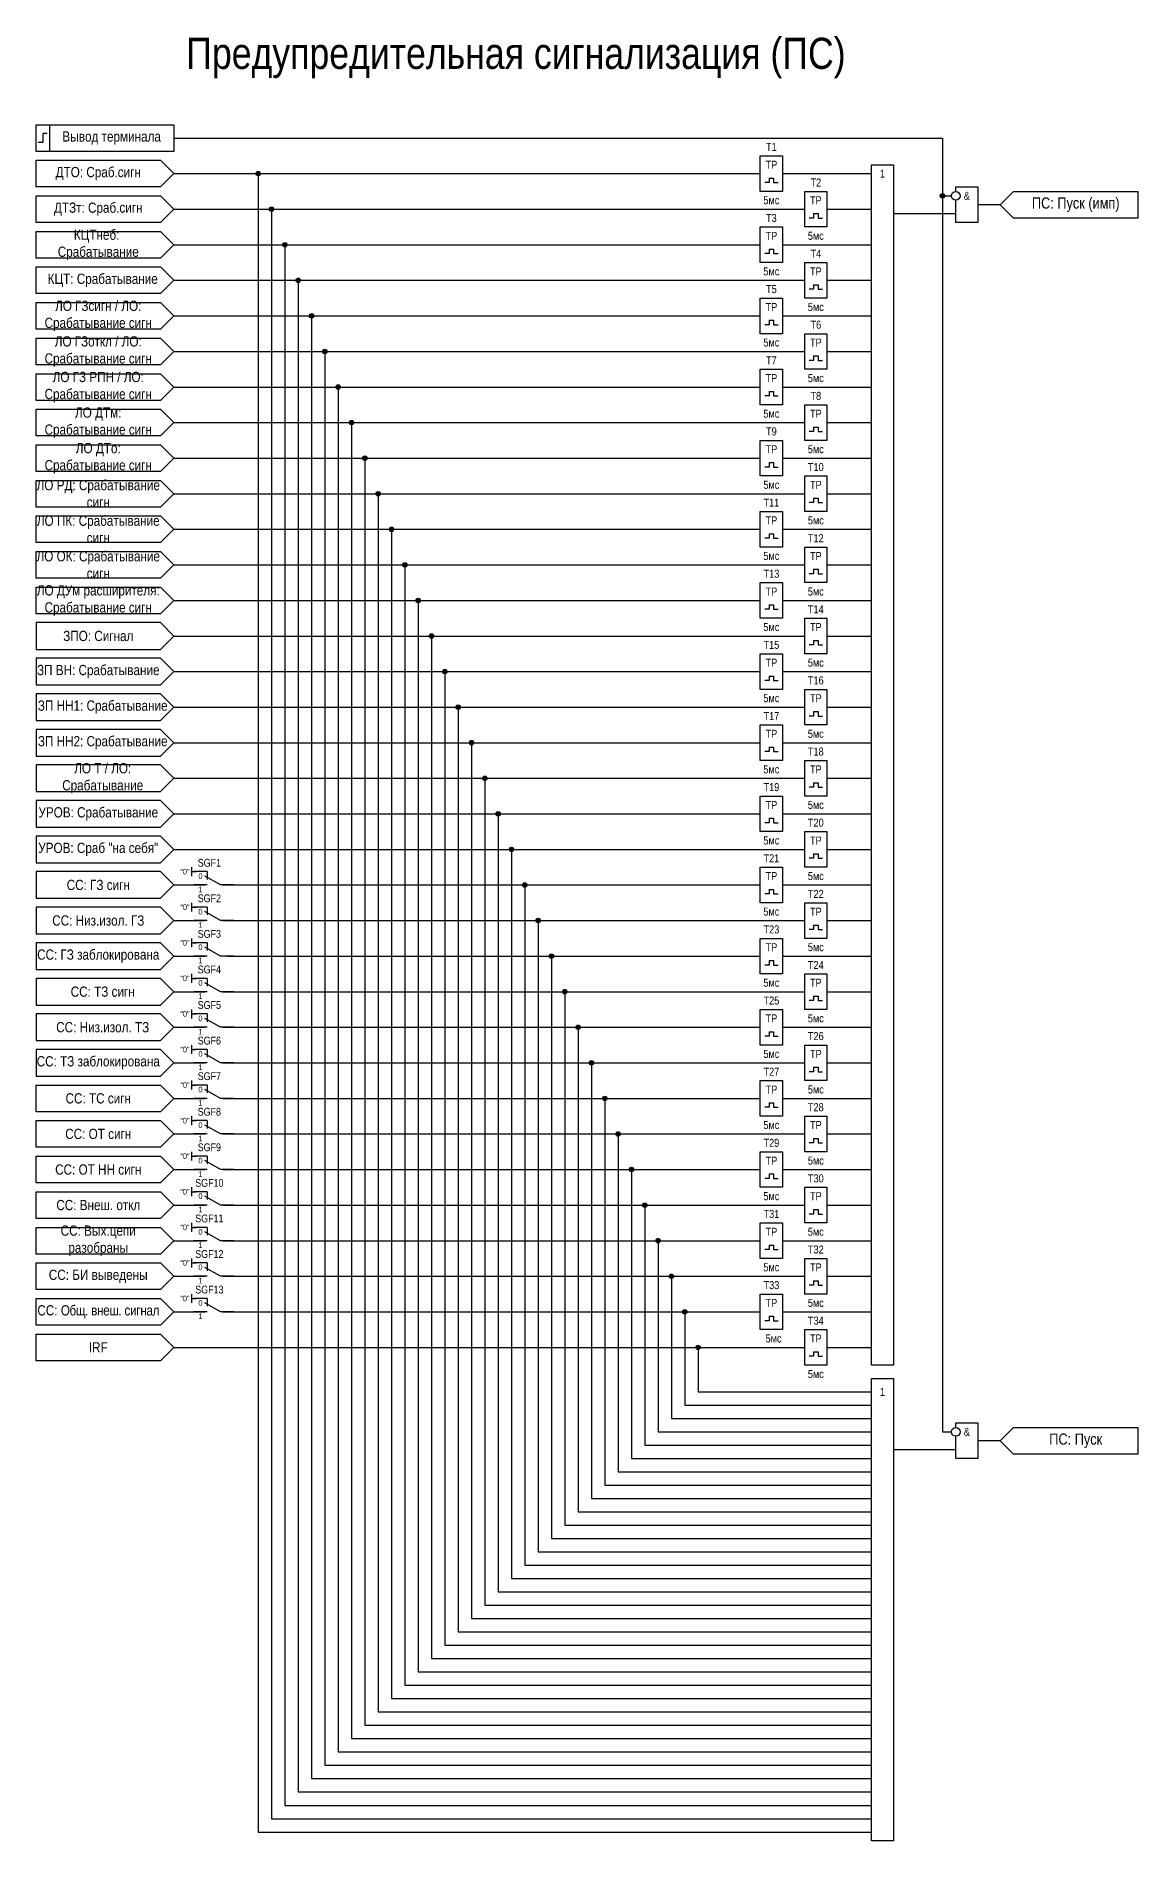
# Model space of a CAD drawing. Header units: millimetres. Extents: x 0 to 3543, y -1008 to 626.
# Drawn here: x 1725 to 1973, y -1003 to -597.1 of the extents above; entities that cross this region are included whole.
import ezdxf
from ezdxf.enums import TextEntityAlignment as Align

# ---------------------------------------------------------------- set-up
doc = ezdxf.new("R2010")
doc.units = ezdxf.units.MM
doc.layers.add('TEXT', color=7, linetype='Continuous', lineweight=25)
doc.layers.add('Основная', color=7, linetype='Continuous')
doc.styles.add('2.5_Gost_RD', font='ARIALN.TTF', dxfattribs={"height": 2.5})
doc.styles.add('3.5_Gost_RD', font='ARIALN.TTF', dxfattribs={"height": 3.5})
doc.styles.add('Вывод', font='ARIALN.TTF', dxfattribs={"height": 2.5})
doc.styles.add('Компонент', font='ARIALN.TTF', dxfattribs={"height": 3.5})

# ---------------------------------------------------------------- blocks, each defined once
blk = doc.blocks.new('Точка')
at = {"ltscale": 100}
h = blk.add_hatch(color=256, dxfattribs=at)
h.dxf.hatch_style = 1
edge = h.paths.add_edge_path()
edge.add_arc((0, 0), 0.5, 0, 360)
blk.add_circle((0, 0), 0.5, dxfattribs=at)
blk = doc.blocks.new('*U958')
at = {"layer": 'Основная', "color": 0}
blk.add_line((0, 0), (7, 4), dxfattribs=at)
at = {"layer": 'Основная', "ltscale": 0.35}
blk.add_line((6, 6), (6, 2.5), dxfattribs=at)
blk = doc.blocks.new('*U1049')
at = {"layer": 'Основная', "color": 0}
for p, q in [((-3, 6), (-9, 6)), ((-3, 0), (-9, 0)), ((9, 0), (3, 0))]:
    blk.add_line(p, q, dxfattribs=at)
at = {"layer": 'Основная', "ltscale": 0.25, "xscale": -1}
blk.add_blockref('*U958', (3, 0), dxfattribs=at)
at = {"layer": 'Основная'}
for tag, height, style, p in [('ОУ', 3.5, 'Компонент', (-2, 10)), ('В1', 2.5, 'Вывод', (-13, 6)), ('В2', 2.5, 'Вывод', (-6, 4)), ('В3', 2.5, 'Вывод', (-6, -2))]:
    blk.add_attdef(tag, text='', height=height, dxfattribs=dict(at, style=style)).set_placement(p, align=Align.MIDDLE_CENTER)
blk = doc.blocks.new('*U1046')
at = {"layer": 'Основная', "color": 0}
for p, q in [((-3, 6), (-9, 6)), ((-3, 0), (-9, 0)), ((9, 0), (3, 0))]:
    blk.add_line(p, q, dxfattribs=at)
at = {"layer": 'Основная', "ltscale": 0.25, "xscale": -1}
blk.add_blockref('*U958', (3, 0), dxfattribs=at)
at = {"layer": 'Основная'}
for tag, height, style, p in [('ОУ', 3.5, 'Компонент', (-2, 10)), ('В1', 2.5, 'Вывод', (-13, 6)), ('В2', 2.5, 'Вывод', (-6, 4)), ('В3', 2.5, 'Вывод', (-6, -2))]:
    blk.add_attdef(tag, text='', height=height, dxfattribs=dict(at, style=style)).set_placement(p, align=Align.MIDDLE_CENTER)
blk = doc.blocks.new('*U1047')
at = {"layer": 'Основная', "color": 0}
for p, q in [((-3, 6), (-9, 6)), ((-3, 0), (-9, 0)), ((9, 0), (3, 0))]:
    blk.add_line(p, q, dxfattribs=at)
at = {"layer": 'Основная', "ltscale": 0.25, "xscale": -1}
blk.add_blockref('*U958', (3, 0), dxfattribs=at)
at = {"layer": 'Основная'}
for tag, height, style, p in [('ОУ', 3.5, 'Компонент', (-2, 10)), ('В1', 2.5, 'Вывод', (-13, 6)), ('В2', 2.5, 'Вывод', (-6, 4)), ('В3', 2.5, 'Вывод', (-6, -2))]:
    blk.add_attdef(tag, text='', height=height, dxfattribs=dict(at, style=style)).set_placement(p, align=Align.MIDDLE_CENTER)
blk = doc.blocks.new('*U1048')
at = {"layer": 'Основная', "color": 0}
for p, q in [((-3, 6), (-9, 6)), ((-3, 0), (-9, 0)), ((9, 0), (3, 0))]:
    blk.add_line(p, q, dxfattribs=at)
at = {"layer": 'Основная', "ltscale": 0.25, "xscale": -1}
blk.add_blockref('*U958', (3, 0), dxfattribs=at)
at = {"layer": 'Основная'}
for tag, height, style, p in [('ОУ', 3.5, 'Компонент', (-2, 10)), ('В1', 2.5, 'Вывод', (-13, 6)), ('В2', 2.5, 'Вывод', (-6, 4)), ('В3', 2.5, 'Вывод', (-6, -2))]:
    blk.add_attdef(tag, text='', height=height, dxfattribs=dict(at, style=style)).set_placement(p, align=Align.MIDDLE_CENTER)
blk = doc.blocks.new('*U1042')
at = {"layer": 'Основная', "color": 0}
for p, q in [((-3, 6), (-9, 6)), ((-3, 0), (-9, 0)), ((9, 0), (3, 0))]:
    blk.add_line(p, q, dxfattribs=at)
at = {"layer": 'Основная', "ltscale": 0.25, "xscale": -1}
blk.add_blockref('*U958', (3, 0), dxfattribs=at)
at = {"layer": 'Основная'}
for tag, height, style, p in [('ОУ', 3.5, 'Компонент', (-2, 10)), ('В1', 2.5, 'Вывод', (-13, 6)), ('В2', 2.5, 'Вывод', (-6, 4)), ('В3', 2.5, 'Вывод', (-6, -2))]:
    blk.add_attdef(tag, text='', height=height, dxfattribs=dict(at, style=style)).set_placement(p, align=Align.MIDDLE_CENTER)
blk = doc.blocks.new('*U1043')
at = {"layer": 'Основная', "color": 0}
for p, q in [((-3, 6), (-9, 6)), ((-3, 0), (-9, 0)), ((9, 0), (3, 0))]:
    blk.add_line(p, q, dxfattribs=at)
at = {"layer": 'Основная', "ltscale": 0.25, "xscale": -1}
blk.add_blockref('*U958', (3, 0), dxfattribs=at)
at = {"layer": 'Основная'}
for tag, height, style, p in [('ОУ', 3.5, 'Компонент', (-2, 10)), ('В1', 2.5, 'Вывод', (-13, 6)), ('В2', 2.5, 'Вывод', (-6, 4)), ('В3', 2.5, 'Вывод', (-6, -2))]:
    blk.add_attdef(tag, text='', height=height, dxfattribs=dict(at, style=style)).set_placement(p, align=Align.MIDDLE_CENTER)
blk = doc.blocks.new('*U1044')
at = {"layer": 'Основная', "color": 0}
for p, q in [((-3, 6), (-9, 6)), ((-3, 0), (-9, 0)), ((9, 0), (3, 0))]:
    blk.add_line(p, q, dxfattribs=at)
at = {"layer": 'Основная', "ltscale": 0.25, "xscale": -1}
blk.add_blockref('*U958', (3, 0), dxfattribs=at)
at = {"layer": 'Основная'}
for tag, height, style, p in [('ОУ', 3.5, 'Компонент', (-2, 10)), ('В1', 2.5, 'Вывод', (-13, 6)), ('В2', 2.5, 'Вывод', (-6, 4)), ('В3', 2.5, 'Вывод', (-6, -2))]:
    blk.add_attdef(tag, text='', height=height, dxfattribs=dict(at, style=style)).set_placement(p, align=Align.MIDDLE_CENTER)
blk = doc.blocks.new('*U1045')
at = {"layer": 'Основная', "color": 0}
for p, q in [((-3, 6), (-9, 6)), ((-3, 0), (-9, 0)), ((9, 0), (3, 0))]:
    blk.add_line(p, q, dxfattribs=at)
at = {"layer": 'Основная', "ltscale": 0.25, "xscale": -1}
blk.add_blockref('*U958', (3, 0), dxfattribs=at)
at = {"layer": 'Основная'}
for tag, height, style, p in [('ОУ', 3.5, 'Компонент', (-2, 10)), ('В1', 2.5, 'Вывод', (-13, 6)), ('В2', 2.5, 'Вывод', (-6, 4)), ('В3', 2.5, 'Вывод', (-6, -2))]:
    blk.add_attdef(tag, text='', height=height, dxfattribs=dict(at, style=style)).set_placement(p, align=Align.MIDDLE_CENTER)
blk = doc.blocks.new('*U1040')
at = {"layer": 'Основная', "color": 0}
for p, q in [((-3, 6), (-9, 6)), ((-3, 0), (-9, 0)), ((9, 0), (3, 0))]:
    blk.add_line(p, q, dxfattribs=at)
at = {"layer": 'Основная', "ltscale": 0.25, "xscale": -1}
blk.add_blockref('*U958', (3, 0), dxfattribs=at)
at = {"layer": 'Основная'}
for tag, height, style, p in [('ОУ', 3.5, 'Компонент', (-2, 10)), ('В1', 2.5, 'Вывод', (-13, 6)), ('В2', 2.5, 'Вывод', (-6, 4)), ('В3', 2.5, 'Вывод', (-6, -2))]:
    blk.add_attdef(tag, text='', height=height, dxfattribs=dict(at, style=style)).set_placement(p, align=Align.MIDDLE_CENTER)
blk = doc.blocks.new('*U1041')
at = {"layer": 'Основная', "color": 0}
for p, q in [((-3, 6), (-9, 6)), ((-3, 0), (-9, 0)), ((9, 0), (3, 0))]:
    blk.add_line(p, q, dxfattribs=at)
at = {"layer": 'Основная', "ltscale": 0.25, "xscale": -1}
blk.add_blockref('*U958', (3, 0), dxfattribs=at)
at = {"layer": 'Основная'}
for tag, height, style, p in [('ОУ', 3.5, 'Компонент', (-2, 10)), ('В1', 2.5, 'Вывод', (-13, 6)), ('В2', 2.5, 'Вывод', (-6, 4)), ('В3', 2.5, 'Вывод', (-6, -2))]:
    blk.add_attdef(tag, text='', height=height, dxfattribs=dict(at, style=style)).set_placement(p, align=Align.MIDDLE_CENTER)
blk = doc.blocks.new('*U1038')
at = {"layer": 'Основная', "color": 0}
for p, q in [((-3, 6), (-9, 6)), ((-3, 0), (-9, 0)), ((9, 0), (3, 0))]:
    blk.add_line(p, q, dxfattribs=at)
at = {"layer": 'Основная', "ltscale": 0.25, "xscale": -1}
blk.add_blockref('*U958', (3, 0), dxfattribs=at)
at = {"layer": 'Основная'}
for tag, height, style, p in [('ОУ', 3.5, 'Компонент', (-2, 10)), ('В1', 2.5, 'Вывод', (-13, 6)), ('В2', 2.5, 'Вывод', (-6, 4)), ('В3', 2.5, 'Вывод', (-6, -2))]:
    blk.add_attdef(tag, text='', height=height, dxfattribs=dict(at, style=style)).set_placement(p, align=Align.MIDDLE_CENTER)
blk = doc.blocks.new('*U1039')
at = {"layer": 'Основная', "color": 0}
for p, q in [((-3, 6), (-9, 6)), ((-3, 0), (-9, 0)), ((9, 0), (3, 0))]:
    blk.add_line(p, q, dxfattribs=at)
at = {"layer": 'Основная', "ltscale": 0.25, "xscale": -1}
blk.add_blockref('*U958', (3, 0), dxfattribs=at)
at = {"layer": 'Основная'}
for tag, height, style, p in [('ОУ', 3.5, 'Компонент', (-2, 10)), ('В1', 2.5, 'Вывод', (-13, 6)), ('В2', 2.5, 'Вывод', (-6, 4)), ('В3', 2.5, 'Вывод', (-6, -2))]:
    blk.add_attdef(tag, text='', height=height, dxfattribs=dict(at, style=style)).set_placement(p, align=Align.MIDDLE_CENTER)
blk = doc.blocks.new('*U1037')
at = {"layer": 'Основная', "color": 0}
for p, q in [((-3, 6), (-9, 6)), ((-3, 0), (-9, 0)), ((9, 0), (3, 0))]:
    blk.add_line(p, q, dxfattribs=at)
at = {"layer": 'Основная', "ltscale": 0.25, "xscale": -1}
blk.add_blockref('*U958', (3, 0), dxfattribs=at)
at = {"layer": 'Основная'}
for tag, height, style, p in [('ОУ', 3.5, 'Компонент', (-2, 10)), ('В1', 2.5, 'Вывод', (-13, 6)), ('В2', 2.5, 'Вывод', (-6, 4)), ('В3', 2.5, 'Вывод', (-6, -2))]:
    blk.add_attdef(tag, text='', height=height, dxfattribs=dict(at, style=style)).set_placement(p, align=Align.MIDDLE_CENTER)

msp = doc.modelspace()

# ---------------------------------------------------------------- linework, layer by layer
at = {"ltscale": 100}
for p, q in [((1890, -630), (1889, -630)), ((1891, -630), (1892, -630)), ((1945, -632), (1942, -635)), ((1945, -632), (1973, -632)), ((1942, -635), (1937, -635)), ((1942, -635), (1945, -638)), ((1900, -638), (1899, -638)), ((1901, -638), (1902, -638)), ((1973, -638), (1945, -638)), ((1890, -646), (1889, -646)), ((1891, -646), (1892, -646)), ((1900, -654), (1899, -654)), ((1901, -654), (1902, -654)), ((1890, -662), (1889, -662)), ((1891, -662), (1892, -662)), ((1900, -670), (1899, -670)), ((1901, -670), (1902, -670)), ((1890, -678), (1889, -678)), ((1891, -678), (1892, -678)), ((1900, -686), (1899, -686)), ((1901, -686), (1902, -686)), ((1890, -694), (1889, -694)), ((1891, -694), (1892, -694)), ((1900, -702), (1899, -702)), ((1901, -702), (1902, -702)), ((1890, -710), (1889, -710)), ((1891, -710), (1892, -710)), ((1900, -718), (1899, -718)), ((1901, -718), (1902, -718)), ((1890, -726), (1889, -726)), ((1891, -726), (1892, -726)), ((1900, -734), (1899, -734)), ((1901, -734), (1902, -734)), ((1890, -742), (1889, -742)), ((1891, -742), (1892, -742)), ((1900, -750), (1899, -750)), ((1901, -750), (1902, -750)), ((1890, -758), (1889, -758)), ((1891, -758), (1892, -758)), ((1900, -766), (1899, -766)), ((1901, -766), (1902, -766)), ((1890, -774), (1889, -774)), ((1891, -774), (1892, -774)), ((1900, -782), (1899, -782)), ((1901, -782), (1902, -782)), ((1760, -784), (1760, -786)), ((1760, -785), (1761, -785)), ((1890, -790), (1889, -790)), ((1891, -790), (1892, -790)), ((1760, -792), (1760, -794)), ((1760, -793), (1761, -793)), ((1900, -798), (1899, -798)), ((1901, -798), (1902, -798)), ((1760, -800), (1760, -802)), ((1760, -801), (1761, -801)), ((1890, -806), (1889, -806)), ((1891, -806), (1892, -806)), ((1760, -808), (1760, -810)), ((1760, -809), (1761, -809)), ((1900, -814), (1899, -814)), ((1901, -814), (1902, -814)), ((1760, -816), (1760, -818)), ((1760, -817), (1761, -817)), ((1760, -824), (1760, -826)), ((1890, -822), (1889, -822)), ((1891, -822), (1892, -822)), ((1760, -825), (1761, -825)), ((1760, -832), (1760, -834)), ((1900, -830), (1899, -830)), ((1901, -830), (1902, -830)), ((1760, -833), (1761, -833)), ((1760, -840), (1760, -842)), ((1890, -838), (1889, -838)), ((1891, -838), (1892, -838)), ((1760, -841), (1761, -841)), ((1760, -848), (1760, -850)), ((1900, -846), (1899, -846)), ((1901, -846), (1902, -846)), ((1760, -849), (1761, -849)), ((1760, -856), (1760, -858)), ((1890, -854), (1889, -854)), ((1891, -854), (1892, -854)), ((1760, -857), (1761, -857)), ((1760, -864), (1760, -866)), ((1900, -862), (1899, -862)), ((1901, -862), (1902, -862)), ((1760, -865), (1761, -865)), ((1760, -872), (1760, -874)), ((1890, -870), (1889, -870)), ((1891, -870), (1892, -870)), ((1760, -873), (1761, -873)), ((1760, -880), (1760, -882)), ((1900, -878), (1899, -878)), ((1901, -878), (1902, -878)), ((1760, -881), (1761, -881)), ((1890, -886), (1889, -886)), ((1891, -886), (1892, -886)), ((1900, -894), (1899, -894)), ((1901, -894), (1902, -894)), ((1942, -913), (1937, -913)), ((1945, -910), (1942, -913)), ((1942, -913), (1945, -916)), ((1945, -910), (1973, -910)), ((1973, -916), (1945, -916))]:
    msp.add_line(p, q, dxfattribs=at)
for points in [[(1725, -617), (1728, -617), (1728, -623), (1725, -623)], [(1725, -617), (1756, -617), (1756, -623), (1725, -623)], [(1888, -624), (1893, -624), (1893, -632), (1888, -632)], [(1913, -626), (1918, -626), (1918, -896), (1913, -896)], [(1898, -632), (1903, -632), (1903, -640), (1898, -640)], [(1888, -640), (1893, -640), (1893, -648), (1888, -648)], [(1898, -648), (1903, -648), (1903, -656), (1898, -656)], [(1888, -656), (1893, -656), (1893, -664), (1888, -664)], [(1898, -664), (1903, -664), (1903, -672), (1898, -672)], [(1888, -672), (1893, -672), (1893, -680), (1888, -680)], [(1898, -680), (1903, -680), (1903, -688), (1898, -688)], [(1888, -688), (1893, -688), (1893, -696), (1888, -696)], [(1898, -696), (1903, -696), (1903, -704), (1898, -704)], [(1888, -704), (1893, -704), (1893, -712), (1888, -712)], [(1898, -712), (1903, -712), (1903, -720), (1898, -720)], [(1888, -720), (1893, -720), (1893, -728), (1888, -728)], [(1898, -728), (1903, -728), (1903, -736), (1898, -736)], [(1888, -736), (1893, -736), (1893, -744), (1888, -744)], [(1898, -744), (1903, -744), (1903, -752), (1898, -752)], [(1888, -752), (1893, -752), (1893, -760), (1888, -760)], [(1898, -760), (1903, -760), (1903, -768), (1898, -768)], [(1888, -768), (1893, -768), (1893, -776), (1888, -776)], [(1898, -776), (1903, -776), (1903, -784), (1898, -784)], [(1888, -784), (1893, -784), (1893, -792), (1888, -792)], [(1898, -792), (1903, -792), (1903, -800), (1898, -800)], [(1888, -800), (1893, -800), (1893, -808), (1888, -808)], [(1898, -808), (1903, -808), (1903, -816), (1898, -816)], [(1888, -816), (1893, -816), (1893, -824), (1888, -824)], [(1898, -824), (1903, -824), (1903, -832), (1898, -832)], [(1888, -832), (1893, -832), (1893, -840), (1888, -840)], [(1898, -840), (1903, -840), (1903, -848), (1898, -848)], [(1888, -848), (1893, -848), (1893, -856), (1888, -856)], [(1898, -856), (1903, -856), (1903, -864), (1898, -864)], [(1888, -864), (1893, -864), (1893, -872), (1888, -872)], [(1898, -872), (1903, -872), (1903, -880), (1898, -880)], [(1888, -880), (1893, -880), (1893, -888), (1888, -888)], [(1898, -888), (1903, -888), (1903, -896), (1898, -896)], [(1913, -899), (1918, -899), (1918, -1003), (1913, -1003)]]:
    msp.add_lwpolyline(points, close=True, dxfattribs=at)
at = {"lineweight": 30, "ltscale": 100}
msp.add_lwpolyline([(1727.5, -619), (1726.5, -619), (1726.5, -621), (1725.5, -621)], dxfattribs=at)
at = {"ltscale": 100}
for points in [[(1756, -620), (1929, -620), (1929, -633), (1931, -633)], [(1756, -620), (1929, -620), (1929, -911), (1931, -911)], [(1725, -625), (1753, -625), (1756, -628), (1753, -631), (1725, -631), (1725, -625)], [(1756, -628), (1775, -628), (1775, -1001), (1913, -1001)], [(1756, -628), (1888, -628)], [(1890, -629), (1890, -630)], [(1890, -629), (1891, -629)], [(1891, -629), (1891, -630)], [(1893, -628), (1913, -628)], [(1725, -633), (1753, -633), (1756, -636), (1753, -639), (1725, -639), (1725, -633)], [(1932, -632), (1932, -631), (1937, -631), (1937, -639), (1932, -639), (1932, -634)], [(1942, -635), (1945, -632), (1973, -632), (1973, -638), (1945, -638), (1942, -635)], [(1756, -636), (1778, -636), (1778, -998), (1913, -998)], [(1756, -636), (1898, -636)], [(1900, -637), (1900, -638)], [(1900, -637), (1901, -637)], [(1901, -637), (1901, -638)], [(1903, -636), (1913, -636)], [(1918, -637), (1932, -637)], [(1725, -641), (1753, -641), (1756, -644), (1753, -647), (1725, -647), (1725, -641)], [(1756, -644), (1781, -644), (1781, -995), (1913, -995)], [(1756, -644), (1888, -644)], [(1890, -645), (1890, -646)], [(1890, -645), (1891, -645)], [(1891, -645), (1891, -646)], [(1893, -644), (1913, -644)], [(1725, -649), (1753, -649), (1756, -652), (1753, -655), (1725, -655), (1725, -649)], [(1756, -652), (1784, -652), (1784, -992), (1913, -992)], [(1756, -652), (1898, -652)], [(1900, -653), (1900, -654)], [(1900, -653), (1901, -653)], [(1901, -653), (1901, -654)], [(1903, -652), (1913, -652)], [(1725, -657), (1753, -657), (1756, -660), (1753, -663), (1725, -663), (1725, -657)], [(1756, -660), (1787, -660), (1787, -989), (1913, -989)], [(1756, -660), (1888, -660)], [(1890, -661), (1890, -662)], [(1890, -661), (1891, -661)], [(1891, -661), (1891, -662)], [(1893, -660), (1913, -660)], [(1725, -665), (1753, -665), (1756, -668), (1753, -671), (1725, -671), (1725, -665)], [(1756, -668), (1790, -668), (1790, -986), (1913, -986)], [(1756, -668), (1898, -668)], [(1900, -669), (1900, -670)], [(1900, -669), (1901, -669)], [(1901, -669), (1901, -670)], [(1903, -668), (1913, -668)], [(1725, -673), (1753, -673), (1756, -676), (1753, -679), (1725, -679), (1725, -673)], [(1756, -676), (1793, -676), (1793, -983), (1913, -983)], [(1756, -676), (1888, -676)], [(1890, -677), (1890, -678)], [(1890, -677), (1891, -677)], [(1891, -677), (1891, -678)], [(1893, -676), (1913, -676)], [(1725, -681), (1753, -681), (1756, -684), (1753, -687), (1725, -687), (1725, -681)], [(1756, -684), (1796, -684), (1796, -980), (1913, -980)], [(1756, -684), (1898, -684)], [(1900, -685), (1900, -686)], [(1900, -685), (1901, -685)], [(1901, -685), (1901, -686)], [(1903, -684), (1913, -684)], [(1725, -689), (1753, -689), (1756, -692), (1753, -695), (1725, -695), (1725, -689)], [(1756, -692), (1799, -692), (1799, -977), (1913, -977)], [(1756, -692), (1888, -692)], [(1890, -693), (1890, -694)], [(1890, -693), (1891, -693)], [(1891, -693), (1891, -694)], [(1893, -692), (1913, -692)], [(1725, -697), (1753, -697), (1756, -700), (1753, -703), (1725, -703), (1725, -697)], [(1756, -700), (1802, -700), (1802, -974), (1913, -974)], [(1756, -700), (1898, -700)], [(1900, -701), (1900, -702)], [(1900, -701), (1901, -701)], [(1901, -701), (1901, -702)], [(1903, -700), (1913, -700)], [(1725, -705), (1753, -705), (1756, -708), (1753, -711), (1725, -711), (1725, -705)], [(1756, -708), (1805, -708), (1805, -971), (1913, -971)], [(1756, -708), (1888, -708)], [(1890, -709), (1890, -710)], [(1890, -709), (1891, -709)], [(1891, -709), (1891, -710)], [(1893, -708), (1913, -708)], [(1725, -713), (1753, -713), (1756, -716), (1753, -719), (1725, -719), (1725, -713)], [(1756, -716), (1808, -716), (1808, -968), (1913, -968)], [(1756, -716), (1898, -716)], [(1900, -717), (1900, -718)], [(1900, -717), (1901, -717)], [(1901, -717), (1901, -718)], [(1903, -716), (1913, -716)], [(1725, -721), (1753, -721), (1756, -724), (1753, -727), (1725, -727), (1725, -721)], [(1756, -724), (1811, -724), (1811, -965), (1913, -965)], [(1756, -724), (1888, -724)], [(1890, -725), (1890, -726)], [(1890, -725), (1891, -725)], [(1891, -725), (1891, -726)], [(1893, -724), (1913, -724)], [(1756, -732), (1753, -729), (1725, -729), (1725, -735), (1753, -735), (1756, -732)], [(1756, -732), (1814, -732), (1814, -962), (1913, -962)], [(1756, -732), (1898, -732)], [(1900, -733), (1900, -734)], [(1900, -733), (1901, -733)], [(1901, -733), (1901, -734)], [(1903, -732), (1913, -732)], [(1756, -740), (1753, -737), (1725, -737), (1725, -743), (1753, -743), (1756, -740)], [(1756, -740), (1817, -740), (1817, -959), (1913, -959)], [(1756, -740), (1888, -740)], [(1890, -741), (1890, -742)], [(1890, -741), (1891, -741)], [(1891, -741), (1891, -742)], [(1893, -740), (1913, -740)], [(1756, -748), (1753, -745), (1725, -745), (1725, -751), (1753, -751), (1756, -748)], [(1756, -748), (1820, -748), (1820, -956), (1913, -956)], [(1756, -748), (1898, -748)], [(1900, -749), (1900, -750)], [(1900, -749), (1901, -749)], [(1901, -749), (1901, -750)], [(1903, -748), (1913, -748)], [(1756, -756), (1753, -753), (1725, -753), (1725, -759), (1753, -759), (1756, -756)], [(1756, -756), (1823, -756), (1823, -953), (1913, -953)], [(1756, -756), (1888, -756)], [(1890, -757), (1890, -758)], [(1890, -757), (1891, -757)], [(1891, -757), (1891, -758)], [(1893, -756), (1913, -756)], [(1756, -764), (1753, -761), (1725, -761), (1725, -767), (1753, -767), (1756, -764)], [(1756, -764), (1826, -764), (1826, -950), (1913, -950)], [(1756, -764), (1898, -764)], [(1900, -765), (1900, -766)], [(1900, -765), (1901, -765)], [(1901, -765), (1901, -766)], [(1903, -764), (1913, -764)], [(1756, -772), (1753, -769), (1725, -769), (1725, -775), (1753, -775), (1756, -772)], [(1756, -772), (1829, -772), (1829, -947), (1913, -947)], [(1756, -772), (1888, -772)], [(1890, -773), (1890, -774)], [(1890, -773), (1891, -773)], [(1891, -773), (1891, -774)], [(1893, -772), (1913, -772)], [(1756, -780), (1753, -777), (1725, -777), (1725, -783), (1753, -783), (1756, -780)], [(1756, -780), (1832, -780), (1832, -944), (1913, -944)], [(1756, -780), (1898, -780)], [(1900, -781), (1900, -782)], [(1900, -781), (1901, -781)], [(1901, -781), (1901, -782)], [(1903, -780), (1913, -780)], [(1756, -788), (1753, -785), (1725, -785), (1725, -791), (1753, -791), (1756, -788)], [(1756, -788), (1763, -788)], [(1767, -788), (1835, -788), (1835, -941), (1913, -941)], [(1767, -788), (1888, -788)], [(1890, -789), (1890, -790)], [(1890, -789), (1891, -789)], [(1891, -789), (1891, -790)], [(1893, -788), (1913, -788)], [(1756, -796), (1753, -793), (1725, -793), (1725, -799), (1753, -799), (1756, -796)], [(1756, -796), (1763, -796)], [(1767, -796), (1838, -796), (1838, -938), (1913, -938)], [(1770, -796), (1898, -796)], [(1900, -797), (1900, -798)], [(1900, -797), (1901, -797)], [(1901, -797), (1901, -798)], [(1903, -796), (1913, -796)], [(1756, -804), (1753, -801), (1725, -801), (1725, -807), (1753, -807), (1756, -804)], [(1756, -804), (1763, -804)], [(1768, -804), (1888, -804)], [(1769, -804), (1841, -804), (1841, -935), (1913, -935)], [(1890, -805), (1890, -806)], [(1890, -805), (1891, -805)], [(1891, -805), (1891, -806)], [(1893, -804), (1913, -804)], [(1756, -812), (1753, -809), (1725, -809), (1725, -815), (1753, -815), (1756, -812)], [(1756, -812), (1763, -812)], [(1767, -812), (1844, -812), (1844, -932), (1913, -932)], [(1767, -812), (1898, -812)], [(1900, -813), (1900, -814)], [(1900, -813), (1901, -813)], [(1901, -813), (1901, -814)], [(1903, -812), (1913, -812)], [(1756, -820), (1753, -817), (1725, -817), (1725, -823), (1753, -823), (1756, -820)], [(1756, -820), (1763, -820)], [(1767, -820), (1847, -820), (1847, -929), (1913, -929)], [(1767, -820), (1888, -820)], [(1890, -821), (1890, -822)], [(1890, -821), (1891, -821)], [(1891, -821), (1891, -822)], [(1893, -820), (1913, -820)], [(1756, -828), (1753, -825), (1725, -825), (1725, -831), (1753, -831), (1756, -828)], [(1756, -828), (1763, -828)], [(1767, -828), (1850, -828), (1850, -926), (1913, -926)], [(1767, -828), (1898, -828)], [(1903, -828), (1913, -828)], [(1900, -829), (1900, -830)], [(1900, -829), (1901, -829)], [(1901, -829), (1901, -830)], [(1725, -833), (1753, -833), (1756, -836), (1753, -839), (1725, -839), (1725, -833)], [(1756, -836), (1763, -836)], [(1767, -836), (1853, -836), (1853, -923), (1913, -923)], [(1767, -836), (1888, -836)], [(1893, -836), (1913, -836)], [(1890, -837), (1890, -838)], [(1890, -837), (1891, -837)], [(1891, -837), (1891, -838)], [(1725, -841), (1753, -841), (1756, -844), (1753, -847), (1725, -847), (1725, -841)], [(1756, -844), (1763, -844)], [(1767, -844), (1856, -844), (1856, -920), (1913, -920)], [(1767, -844), (1898, -844)], [(1903, -844), (1913, -844)], [(1900, -845), (1900, -846)], [(1900, -845), (1901, -845)], [(1901, -845), (1901, -846)], [(1725, -849), (1753, -849), (1756, -852), (1753, -855), (1725, -855), (1725, -849)], [(1756, -852), (1763, -852)], [(1767, -852), (1859, -852), (1859, -917), (1913, -917)], [(1767, -852), (1888, -852)], [(1893, -852), (1913, -852)], [(1890, -853), (1890, -854)], [(1890, -853), (1891, -853)], [(1891, -853), (1891, -854)], [(1725, -857), (1753, -857), (1756, -860), (1753, -863), (1725, -863), (1725, -857)], [(1756, -860), (1763, -860)], [(1767, -860), (1862, -860), (1862, -914), (1913, -914)], [(1767, -860), (1898, -860)], [(1903, -860), (1913, -860)], [(1900, -861), (1900, -862)], [(1900, -861), (1901, -861)], [(1901, -861), (1901, -862)], [(1725, -865), (1753, -865), (1756, -868), (1753, -871), (1725, -871), (1725, -865)], [(1756, -868), (1763, -868)], [(1767, -868), (1865, -868), (1865, -911), (1913, -911)], [(1767, -868), (1888, -868)], [(1893, -868), (1913, -868)], [(1890, -869), (1890, -870)], [(1890, -869), (1891, -869)], [(1891, -869), (1891, -870)], [(1725, -873), (1753, -873), (1756, -876), (1753, -879), (1725, -879), (1725, -873)], [(1756, -876), (1763, -876)], [(1767, -876), (1868, -876), (1868, -908), (1913, -908)], [(1767, -876), (1898, -876)], [(1903, -876), (1913, -876)], [(1900, -877), (1900, -878)], [(1900, -877), (1901, -877)], [(1901, -877), (1901, -878)], [(1725, -881), (1753, -881), (1756, -884), (1753, -887), (1725, -887), (1725, -881)], [(1756, -884), (1763, -884)], [(1767, -884), (1871, -884), (1871, -905), (1913, -905)], [(1767, -884), (1888, -884)], [(1893, -884), (1913, -884)], [(1890, -885), (1890, -886)], [(1890, -885), (1891, -885)], [(1891, -885), (1891, -886)], [(1725, -889), (1753, -889), (1756, -892), (1753, -895), (1725, -895), (1725, -889)], [(1756, -892), (1898, -892)], [(1874, -892), (1874, -902), (1913, -902)], [(1900, -893), (1900, -894)], [(1900, -893), (1901, -893)], [(1901, -893), (1901, -894)], [(1903, -892), (1913, -892)], [(1932, -910), (1932, -909), (1937, -909), (1937, -917), (1932, -917), (1932, -912)], [(1942, -913), (1945, -910), (1973, -910), (1973, -916), (1945, -916), (1942, -913)], [(1918, -915), (1932, -915)]]:
    msp.add_lwpolyline(points, dxfattribs=at)
for centre in [(1932, -633), (1932, -911)]:
    msp.add_circle(centre, 1, dxfattribs=at)

# ---------------------------------------------------------------- block references
for p in [(1775, -628), (1929, -633), (1778, -636), (1781, -644), (1784, -652), (1787, -660), (1790, -668), (1793, -676), (1796, -684), (1799, -692), (1802, -700), (1805, -708), (1808, -716), (1811, -724), (1814, -732), (1817, -740), (1820, -748), (1823, -756), (1826, -764), (1829, -772), (1832, -780), (1835, -788), (1838, -796), (1841, -804), (1844, -812), (1847, -820), (1850, -828), (1853, -836), (1856, -844), (1859, -852), (1862, -860), (1865, -868), (1868, -876), (1871, -884), (1874, -892)]:
    msp.add_blockref('Точка', p, dxfattribs=at)
at = {"layer": 'Основная', "ltscale": 0.25, "xscale": 0.5, "yscale": 0.5, "zscale": 0.5}
for name, p, values in [('*U1049', (1765, -788), {'ОУ': 'SGF1', 'В1': '"0"', 'В2': '0', 'В3': '1'}), ('*U1046', (1765, -796), {'ОУ': 'SGF2', 'В1': '"0"', 'В2': '0', 'В3': '1'}), ('*U1047', (1765, -804), {'ОУ': 'SGF3', 'В1': '"0"', 'В2': '0', 'В3': '1'}), ('*U1048', (1765, -812), {'ОУ': 'SGF4', 'В1': '"0"', 'В2': '0', 'В3': '1'}), ('*U1042', (1765, -820), {'ОУ': 'SGF5', 'В1': '"0"', 'В2': '0', 'В3': '1'}), ('*U1043', (1765, -828), {'ОУ': 'SGF6', 'В1': '"0"', 'В2': '0', 'В3': '1'}), ('*U1044', (1765, -836), {'ОУ': 'SGF7', 'В1': '"0"', 'В2': '0', 'В3': '1'}), ('*U1045', (1765, -844), {'ОУ': 'SGF8', 'В1': '"0"', 'В2': '0', 'В3': '1'}), ('*U1040', (1765, -852), {'ОУ': 'SGF9', 'В1': '"0"', 'В2': '0', 'В3': '1'}), ('*U1041', (1765, -860), {'ОУ': 'SGF10', 'В1': '"0"', 'В2': '0', 'В3': '1'}), ('*U1038', (1765, -868), {'ОУ': 'SGF11', 'В1': '"0"', 'В2': '0', 'В3': '1'}), ('*U1039', (1765, -876), {'ОУ': 'SGF12', 'В1': '"0"', 'В2': '0', 'В3': '1'}), ('*U1037', (1765, -884), {'ОУ': 'SGF13', 'В1': '"0"', 'В2': '0', 'В3': '1'})]:
    msp.add_blockref(name, p, dxfattribs=at).add_auto_attribs(values)

# ---------------------------------------------------------------- texts
at = {"color": 30, "ltscale": 100, "insert": (1833, -602), "char_height": 7, "width": 300, "attachment_point": 5, "style": '3.5_Gost_RD'}
msp.add_mtext('{\\C3;Предупредительная сигнализация (ПС)}', dxfattribs=at)
at = {"ltscale": 100, "attachment_point": 5, "style": '2.5_Gost_RD'}
for s, insert, char_height, width in [('TP', (1890.5, -626), 1.8, 5), ('T1', (1890.5, -622), 1.8, 5), ('T2', (1900.5, -630), 1.8, 5), ('1', (1915.5, -628), 1.8, 5), ('5мс', (1890.5, -634), 1.8, 5), ('TP', (1900.5, -634), 1.8, 5), ('&', (1934.5, -633), 1.8, 5), ('ПС: Пуск (имп)', (1959, -635), 2.5, 28), ('T3', (1890.5, -638), 1.8, 5), ('TP', (1890.5, -642), 1.8, 5), ('5мс', (1900.5, -642), 1.8, 5), ('T4', (1900.5, -646), 1.8, 5), ('5мс', (1890.5, -650), 1.8, 5), ('TP', (1900.5, -650), 1.8, 5), ('T5', (1890.5, -654), 1.8, 5), ('ЛО ГЗсигн / ЛО: Срабатывание сигн', (1739, -660), 2.3, 28), ('TP', (1890.5, -658), 1.8, 5), ('5мс', (1900.5, -658), 1.8, 5), ('T6', (1900.5, -662), 1.8, 5), ('ЛО ГЗоткл / ЛО: Срабатывание сигн', (1739, -668), 2.3, 28), ('5мс', (1890.5, -666), 1.8, 5), ('TP', (1900.5, -666), 1.8, 5), ('T7', (1890.5, -670), 1.8, 5), ('ЛО ГЗ РПН / ЛО: Срабатывание сигн', (1739, -676), 2.3, 28), ('TP', (1890.5, -674), 1.8, 5), ('5мс', (1900.5, -674), 1.8, 5), ('T8', (1900.5, -678), 1.8, 5), ('ЛО ДТм: Срабатывание сигн', (1739, -684), 2.3, 28), ('5мс', (1890.5, -682), 1.8, 5), ('TP', (1900.5, -682), 1.8, 5), ('T9', (1890.5, -686), 1.8, 5), ('ЛО ДТо: Срабатывание сигн', (1739, -692), 2.3, 28), ('TP', (1890.5, -690), 1.8, 5), ('5мс', (1900.5, -690), 1.8, 5), ('T10', (1900.5, -694), 1.8, 5), ('ЛО РД: Срабатывание сигн', (1739, -700), 2.3, 28), ('5мс', (1890.5, -698), 1.8, 5), ('TP', (1900.5, -698), 1.8, 5), ('T11', (1890.5, -702), 1.8, 5), ('ЛО ПК: Срабатывание сигн', (1739, -708), 2.3, 28), ('TP', (1890.5, -706), 1.8, 5), ('5мс', (1900.5, -706), 1.8, 5), ('T12', (1900.5, -710), 1.8, 5), ('ЛО ОК: Срабатывание сигн', (1739, -716), 2.3, 28), ('5мс', (1890.5, -714), 1.8, 5), ('TP', (1900.5, -714), 1.8, 5), ('T13', (1890.5, -718), 1.8, 5), ('ЛО ДУм расширителя: Срабатывание сигн', (1739, -724), 2.3, 28), ('TP', (1890.5, -722), 1.8, 5), ('5мс', (1900.5, -722), 1.8, 5), ('T14', (1900.5, -726), 1.8, 5), ('5мс', (1890.5, -730), 1.8, 5), ('TP', (1900.5, -730), 1.8, 5), ('T15', (1890.5, -734), 1.8, 5), ('ЗП ВН: Срабатывание ', (1739, -740), 2.3, 28), ('TP', (1890.5, -738), 1.8, 5), ('5мс', (1900.5, -738), 1.8, 5), ('T16', (1900.5, -742), 1.8, 5), ('ЗП НН1: Срабатывание', (1740, -748), 2.3, 27.933016), ('5мс', (1890.5, -746), 1.8, 5), ('TP', (1900.5, -746), 1.8, 5), ('T17', (1890.5, -750), 1.8, 5), ('ЗП НН2: Срабатывание', (1740, -756), 2.3, 27.933016), ('TP', (1890.5, -754), 1.8, 5), ('5мс', (1900.5, -754), 1.8, 5), ('T18', (1900.5, -758), 1.8, 5), ('5мс', (1890.5, -762), 1.8, 5), ('TP', (1900.5, -762), 1.8, 5), ('T19', (1890.5, -766), 1.8, 5), ('TP', (1890.5, -770), 1.8, 5), ('5мс', (1900.5, -770), 1.8, 5), ('T20', (1900.5, -774), 1.8, 5), ('5мс', (1890.5, -778), 1.8, 5), ('TP', (1900.5, -778), 1.8, 5), ('T21', (1890.5, -782), 1.8, 5), ('TP', (1890.5, -786), 1.8, 5), ('5мс', (1900.5, -786), 1.8, 5), ('T22', (1900.5, -790), 1.8, 5), ('5мс', (1890.5, -794), 1.8, 5), ('TP', (1900.5, -794), 1.8, 5), ('T23', (1890.5, -798), 1.8, 5), ('TP', (1890.5, -802), 1.8, 5), ('5мс', (1900.5, -802), 1.8, 5), ('T24', (1900.5, -806), 1.8, 5), ('5мс', (1890.5, -810), 1.8, 5), ('TP', (1900.5, -810), 1.8, 5), ('T25', (1890.5, -814), 1.8, 5), ('TP', (1890.5, -818), 1.8, 5), ('5мс', (1900.5, -818), 1.8, 5), ('T26', (1900.5, -822), 1.8, 5), ('5мс', (1890.5, -826), 1.8, 5), ('TP', (1900.5, -826), 1.8, 5), ('T27', (1890.5, -830), 1.8, 5), ('СС: ТС сигн', (1739, -836), 2.3, 28), ('TP', (1890.5, -834), 1.8, 5), ('5мс', (1900.5, -834), 1.8, 5), ('T28', (1900.5, -838), 1.8, 5), ('СС: ОТ сигн', (1739, -844), 2.3, 28), ('5мс', (1890.5, -842), 1.8, 5), ('TP', (1900.5, -842), 1.8, 5), ('T29', (1890.5, -846), 1.8, 5), ('СС: ОТ НН сигн', (1739, -852), 2.3, 28), ('TP', (1890.5, -850), 1.8, 5), ('5мс', (1900.5, -850), 1.8, 5), ('T30', (1900.5, -854), 1.8, 5), ('СС: Внеш. откл', (1739, -860), 2.3, 28), ('5мс', (1890.5, -858), 1.8, 5), ('TP', (1900.5, -858), 1.8, 5), ('СС: Вых.цепи разобраны', (1739, -868), 2.3, 28), ('T31', (1890.5, -862), 1.8, 5), ('TP', (1890.5, -866), 1.8, 5), ('5мс', (1900.5, -866), 1.8, 5), ('T32', (1900.5, -870), 1.8, 5), ('СС: БИ выведены', (1739, -876), 2.3, 28), ('5мс', (1890.5, -874), 1.8, 5), ('TP', (1900.5, -874), 1.8, 5), ('T33', (1890.5, -878), 1.8, 5), ('TP', (1890.5, -882), 1.8, 5), ('5мс', (1900.5, -882), 1.8, 5), ('T34', (1900.5, -886), 1.8, 5), ('5мс', (1891, -890), 1.8, 5), ('TP', (1900.5, -890), 1.8, 5), ('5мс', (1900.5, -898), 1.8, 5), ('1', (1915.5, -902), 1.8, 5), ('&', (1934.5, -911), 1.8, 5), ('ПС: Пуск', (1959, -913), 2.5, 28)]:
    msp.add_mtext(s, dxfattribs=dict(at, insert=insert, char_height=char_height, width=width))
at = {"color": 0, "ltscale": 100, "char_height": 2.3, "width": 28, "attachment_point": 5, "style": '2.5_Gost_RD'}
for s, insert in [('{\\C256;ЗПО: Сигнал}', (1739, -732)), ('{\\C256;УРОВ: Срабатывание}', (1739, -772)), ('{\\C256;УРОВ: Сраб "на себя"}', (1739, -780))]:
    msp.add_mtext(s, dxfattribs=dict(at, insert=insert))
at = {"layer": 'TEXT', "ltscale": 100, "char_height": 2.3, "width": 28, "attachment_point": 5, "style": '2.5_Gost_RD'}
for s, insert in [('Вывод терминала', (1742, -620)), ('ЛО Т / ЛО: Срабатывание', (1740, -764)), ('СС: {\\T0.95;Общ. внеш. сигнал}', (1739, -884))]:
    msp.add_mtext(s, dxfattribs=dict(at, insert=insert))
at = {"layer": 'TEXT', "color": 0, "ltscale": 100, "char_height": 2.3, "width": 28, "attachment_point": 5, "style": '2.5_Gost_RD'}
for s, insert in [('{\\C256;СС: ГЗ сигн}', (1739, -788)), ('{\\C256;СС: Низ.изол. ГЗ}', (1739, -796)), ('{\\C256;СС: ГЗ заблокирована}', (1739, -804)), ('{\\C256;СС: ТЗ сигн}', (1740, -812)), ('{\\C256;СС: Низ.изол. ТЗ}', (1740, -820)), ('{\\C256;СС: ТЗ заблокирована}', (1739, -828)), ('{\\C256;IRF}', (1739, -892))]:
    msp.add_mtext(s, dxfattribs=dict(at, insert=insert))
at = {"layer": 'Основная', "color": 0, "ltscale": 100, "insert": (1739, -628), "char_height": 2.3, "width": 28, "attachment_point": 5, "style": '2.5_Gost_RD'}
msp.add_mtext('{\\C256;ДТО: Сраб.сигн}', dxfattribs=at)
at = {"layer": 'Основная', "ltscale": 100, "insert": (1739, -636), "char_height": 2.3, "width": 28, "attachment_point": 5, "style": '2.5_Gost_RD'}
msp.add_mtext('ДТЗт: Сраб.сигн', dxfattribs=at)
at = {"layer": 'Основная', "color": 1, "ltscale": 100, "char_height": 2.3, "attachment_point": 5, "style": '2.5_Gost_RD'}
for s, insert, width in [('{\\C256;КЦТнеб:  Срабатывание}', (1739, -644), 28), ('{\\C256;КЦТ: Срабатывание}', (1740, -652), 26.50833)]:
    msp.add_mtext(s, dxfattribs=dict(at, insert=insert, width=width))

doc.saveas('drawing.dxf')
